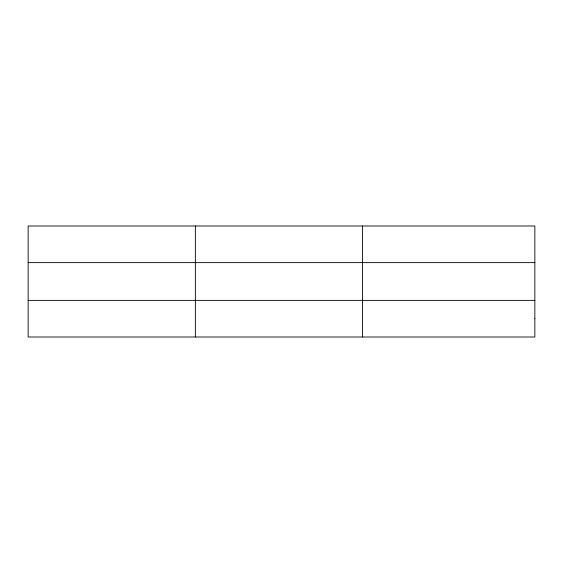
<?xml version="1.0" encoding="UTF-8"?>
<svg xmlns="http://www.w3.org/2000/svg" width="563" height="563" viewBox="0 0 563 563"><rect width="100%" height="100%" fill="white"/><g stroke="black" fill="none" stroke-linecap="round" stroke-linejoin="round"><path stroke-width="0.84" d="M195.361 225.995L195.361 337.005M362.572 225.995L362.572 337.005M28.15 262.625L534.85 262.625M28.15 300.375L534.85 300.375M534.85 318.686L534.85 337.005L28.15 337.005L28.15 225.995L534.85 225.995L534.85 318.686"/></g></svg>
